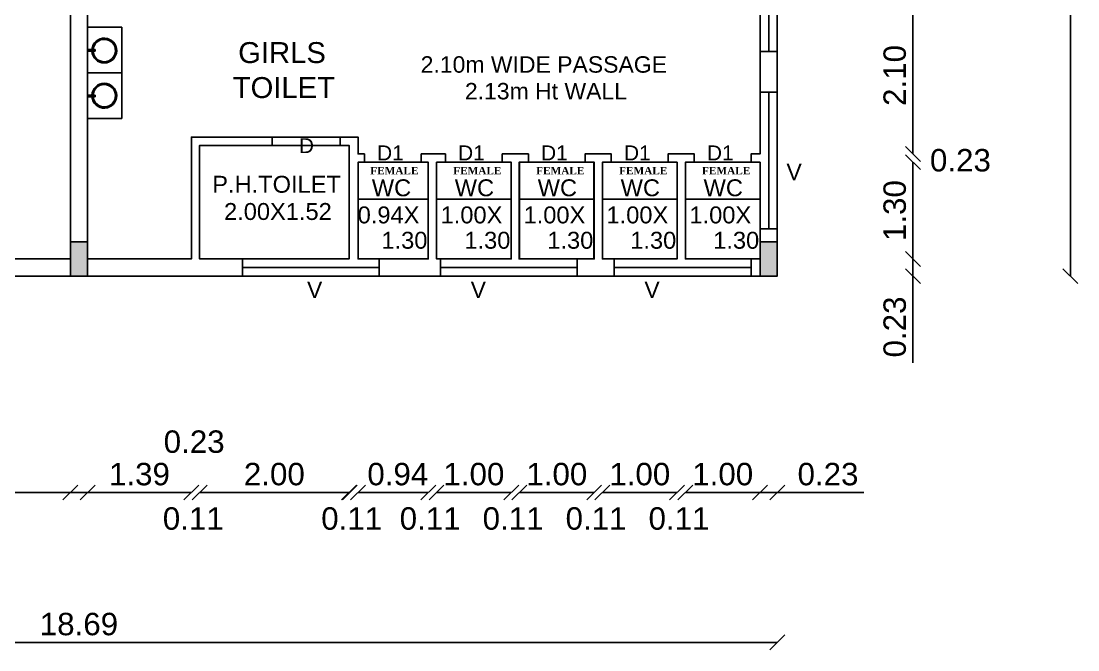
# Model space of a CAD drawing. Header units: metres. Extents: x -7227 to 737, y -45 to 4679.
# Drawn here: x 618.22 to 632.36, y -10.03 to -1.62 of the extents above; entities that cross this region are included whole.
import ezdxf

# ---------------------------------------------------------------- set-up
doc = ezdxf.new("R2010")
doc.units = ezdxf.units.M
doc.header["$LTSCALE"] = 0.2
doc.header["$MEASUREMENT"] = 0
for name, color, linetype in [('BLK_1_FLR_0_BLT_UP_AREA', 26, 'Continuous'), ('BLK_1_FLR_0_CARPET_AREA', 10, 'Continuous'), ('BLK_1_FLR_0_REGULAR_ROOM_5', 117, 'Continuous'), ('BLK_1_FLR_0_SP_WC', 233, 'Continuous'), ('BLK_1_FLR_0_WASH', 1, 'Continuous'), ('BLK_1_FLR_0_WATER_CLOSET', 213, 'Continuous'), ('TOILET_VENTILATION', 6, 'Continuous')]:
    doc.layers.add(name, color=color, linetype=linetype)
doc.layers.add('line', color=7, linetype='Continuous', lineweight=25)
doc.styles.add('ld', font='arial.ttf', dxfattribs={"height": 0.3})
doc.styles.get("Standard").update_dxf_attribs({"font": 'arial.ttf', "height": 0.3})
doc.styles.add('style2', font='arial.ttf', dxfattribs={"height": 60})
doc.styles.add('style3', font='timesbd.ttf', dxfattribs={"height": 0.5})
doc.dimstyles.new('DCR', dxfattribs={"dimtxt": 0.3, "dimasz": 0.2, "dimexe": 0.025, "dimexo": 0, "dimgap": 0.09, "dimtad": 1, "dimzin": 0, "dimdsep": 46, "dimtxsty": 'Standard', "dimblk": 'OBLIQUE', "dimcen": 0.09, "dimadec": 0, "dimazin": 0, "dimtfac": 1, "dimtofl": 0, "dimtmove": 0, "dimatfit": 3, "dimfxl": 0, "dimtolj": 1, "dimtzin": 0, "dimarcsym": 0})

# ---------------------------------------------------------------- blocks, each defined once
blk = doc.blocks.new('_OBLIQUE')
at = {"layer": 'line', "color": 0, "linetype": 'ByBlock', "lineweight": -2}
blk.add_line((-0.5, -0.5), (0.5, 0.5), dxfattribs=at)
blk = doc.blocks.new('*D120')
at = {"color": 0, "lineweight": -2}
blk.add_line((628.336, -9.926), (609.646, -9.926), dxfattribs=at)
at = {"layer": 'Defpoints', "color": 0}
for p in [(609.646, -5.027), (628.336, -5.027), (609.646, -9.926)]:
    blk.add_point(p, dxfattribs=at)
at = {"color": 0, "lineweight": -2, "xscale": 0.2, "yscale": 0.2, "zscale": 0.2, "rotation": 180}
blk.add_blockref('_OBLIQUE', (609.646, -9.926), dxfattribs=at)
at = {"color": 0, "lineweight": -2, "xscale": 0.2, "yscale": 0.2, "zscale": 0.2}
blk.add_blockref('_OBLIQUE', (628.336, -9.926), dxfattribs=at)
at = {"color": 0, "insert": (618.991, -9.683), "char_height": 0.3, "attachment_point": 5}
blk.add_mtext('\\A1;18.69', dxfattribs=at)
blk = doc.blocks.new('*D146')
at = {"color": 0, "lineweight": -2}
blk.add_line((609.876, -7.921), (618.876, -7.921), dxfattribs=at)
at = {"layer": 'Defpoints', "color": 0}
for p in [(609.876, -4.797), (618.876, -4.797), (618.876, -7.921)]:
    blk.add_point(p, dxfattribs=at)
at = {"color": 0, "lineweight": -2, "xscale": 0.2, "yscale": 0.2, "zscale": 0.2, "rotation": 180}
blk.add_blockref('_OBLIQUE', (609.876, -7.921), dxfattribs=at)
at = {"color": 0, "lineweight": -2, "xscale": 0.2, "yscale": 0.2, "zscale": 0.2}
blk.add_blockref('_OBLIQUE', (618.876, -7.921), dxfattribs=at)
at = {"color": 0, "insert": (614.376, -7.677), "char_height": 0.3, "attachment_point": 5}
blk.add_mtext('\\A1;9.00', dxfattribs=at)
blk = doc.blocks.new('*D226')
at = {"color": 0, "lineweight": -2}
blk.add_line((620.606, -7.921), (622.606, -7.921), dxfattribs=at)
at = {"layer": 'Defpoints', "color": 0}
for p in [(620.606, -4.797), (622.606, -4.797), (622.606, -7.921)]:
    blk.add_point(p, dxfattribs=at)
at = {"color": 0, "lineweight": -2, "xscale": 0.2, "yscale": 0.2, "zscale": 0.2, "rotation": 180}
blk.add_blockref('_OBLIQUE', (620.606, -7.921), dxfattribs=at)
at = {"color": 0, "lineweight": -2, "xscale": 0.2, "yscale": 0.2, "zscale": 0.2}
blk.add_blockref('_OBLIQUE', (622.606, -7.921), dxfattribs=at)
at = {"color": 0, "insert": (621.606, -7.677), "char_height": 0.3, "attachment_point": 5}
blk.add_mtext('\\A1;2.00', dxfattribs=at)
blk = doc.blocks.new('*D147')
at = {"color": 0, "lineweight": -2}
blk.add_line((623.776, -7.921), (624.776, -7.921), dxfattribs=at)
at = {"layer": 'Defpoints', "color": 0}
for p in [(623.776, -4.797), (624.776, -4.797), (624.776, -7.921)]:
    blk.add_point(p, dxfattribs=at)
at = {"color": 0, "lineweight": -2, "xscale": 0.2, "yscale": 0.2, "zscale": 0.2, "rotation": 180}
blk.add_blockref('_OBLIQUE', (623.776, -7.921), dxfattribs=at)
at = {"color": 0, "lineweight": -2, "xscale": 0.2, "yscale": 0.2, "zscale": 0.2}
blk.add_blockref('_OBLIQUE', (624.776, -7.921), dxfattribs=at)
at = {"color": 0, "insert": (624.276, -7.677), "char_height": 0.3, "attachment_point": 5}
blk.add_mtext('\\A1;1.00', dxfattribs=at)
blk = doc.blocks.new('*D148')
at = {"color": 0, "lineweight": -2}
blk.add_line((624.886, -7.921), (625.886, -7.921), dxfattribs=at)
at = {"layer": 'Defpoints', "color": 0}
for p in [(624.886, -4.797), (625.886, -4.797), (625.886, -7.921)]:
    blk.add_point(p, dxfattribs=at)
at = {"color": 0, "lineweight": -2, "xscale": 0.2, "yscale": 0.2, "zscale": 0.2, "rotation": 180}
blk.add_blockref('_OBLIQUE', (624.886, -7.921), dxfattribs=at)
at = {"color": 0, "lineweight": -2, "xscale": 0.2, "yscale": 0.2, "zscale": 0.2}
blk.add_blockref('_OBLIQUE', (625.886, -7.921), dxfattribs=at)
at = {"color": 0, "insert": (625.386, -7.677), "char_height": 0.3, "attachment_point": 5}
blk.add_mtext('\\A1;1.00', dxfattribs=at)
blk = doc.blocks.new('*D149')
at = {"color": 0, "lineweight": -2}
blk.add_line((625.996, -7.921), (626.996, -7.921), dxfattribs=at)
at = {"layer": 'Defpoints', "color": 0}
for p in [(625.996, -4.797), (626.996, -4.797), (626.996, -7.921)]:
    blk.add_point(p, dxfattribs=at)
at = {"color": 0, "lineweight": -2, "xscale": 0.2, "yscale": 0.2, "zscale": 0.2, "rotation": 180}
blk.add_blockref('_OBLIQUE', (625.996, -7.921), dxfattribs=at)
at = {"color": 0, "lineweight": -2, "xscale": 0.2, "yscale": 0.2, "zscale": 0.2}
blk.add_blockref('_OBLIQUE', (626.996, -7.921), dxfattribs=at)
at = {"color": 0, "insert": (626.496, -7.677), "char_height": 0.3, "attachment_point": 5}
blk.add_mtext('\\A1;1.00', dxfattribs=at)
blk = doc.blocks.new('*D154')
at = {"color": 0, "lineweight": -2}
blk.add_line((618.876, -7.921), (619.106, -7.921), dxfattribs=at)
at = {"layer": 'Defpoints', "color": 0}
for p in [(618.876, -4.797), (619.106, -4.797), (619.106, -7.921)]:
    blk.add_point(p, dxfattribs=at)
at = {"color": 0, "lineweight": -2, "xscale": 0.2, "yscale": 0.2, "zscale": 0.2, "rotation": 180}
blk.add_blockref('_OBLIQUE', (618.876, -7.921), dxfattribs=at)
at = {"color": 0, "lineweight": -2, "xscale": 0.2, "yscale": 0.2, "zscale": 0.2}
blk.add_blockref('_OBLIQUE', (619.106, -7.921), dxfattribs=at)
at = {"color": 0, "insert": (620.533, -7.243), "char_height": 0.3, "attachment_point": 5}
blk.add_mtext('\\A1;0.23', dxfattribs=at)
blk = doc.blocks.new('*D156')
at = {"color": 0, "lineweight": -2}
for p, q in [((628.106, -7.921), (628.336, -7.921)), ((628.336, -7.921), (629.495, -7.921))]:
    blk.add_line(p, q, dxfattribs=at)
at = {"layer": 'Defpoints', "color": 0}
for p in [(628.106, -4.797), (628.336, -4.797), (628.336, -7.921)]:
    blk.add_point(p, dxfattribs=at)
at = {"color": 0, "lineweight": -2, "xscale": 0.2, "yscale": 0.2, "zscale": 0.2, "rotation": 180}
blk.add_blockref('_OBLIQUE', (628.106, -7.921), dxfattribs=at)
at = {"color": 0, "lineweight": -2, "xscale": 0.2, "yscale": 0.2, "zscale": 0.2}
blk.add_blockref('_OBLIQUE', (628.336, -7.921), dxfattribs=at)
at = {"color": 0, "insert": (629.015, -7.677), "char_height": 0.3, "attachment_point": 5}
blk.add_mtext('\\A1;0.23', dxfattribs=at)
blk = doc.blocks.new('*D227')
at = {"color": 0, "lineweight": -2}
blk.add_line((628.106, -7.921), (627.106, -7.921), dxfattribs=at)
at = {"layer": 'Defpoints', "color": 0}
for p in [(627.106, -4.797), (628.106, -4.797), (627.106, -7.921)]:
    blk.add_point(p, dxfattribs=at)
at = {"color": 0, "lineweight": -2, "xscale": 0.2, "yscale": 0.2, "zscale": 0.2}
for p, rotation in [((627.106, -7.921), 180.0000000000521), ((628.106, -7.921), 5.21183e-11)]:
    blk.add_blockref('_OBLIQUE', p, dxfattribs=dict(at, rotation=rotation))
at = {"color": 0, "insert": (627.606, -7.677), "char_height": 0.3, "attachment_point": 5}
blk.add_mtext('\\A1;1.00', dxfattribs=at)
blk = doc.blocks.new('*D228')
at = {"color": 0, "lineweight": -2}
for p, q in [((626.996, -7.921), (626.796, -7.921)), ((627.106, -7.921), (627.306, -7.921))]:
    blk.add_line(p, q, dxfattribs=at)
at = {"layer": 'Defpoints', "color": 0}
for p in [(626.996, -4.797), (627.106, -4.797), (626.996, -7.921)]:
    blk.add_point(p, dxfattribs=at)
at = {"color": 0, "lineweight": -2, "xscale": 0.2, "yscale": 0.2, "zscale": 0.2}
blk.add_blockref('_OBLIQUE', (626.996, -7.921), dxfattribs=at)
at = {"color": 0, "lineweight": -2, "xscale": 0.2, "yscale": 0.2, "zscale": 0.2, "rotation": 180}
blk.add_blockref('_OBLIQUE', (627.106, -7.921), dxfattribs=at)
at = {"color": 0, "insert": (627.021, -8.271), "char_height": 0.3, "attachment_point": 5}
blk.add_mtext('\\A1;0.11', dxfattribs=at)
blk = doc.blocks.new('*D157')
at = {"color": 0, "lineweight": -2}
for p, q in [((625.886, -7.921), (625.686, -7.921)), ((625.996, -7.921), (626.196, -7.921))]:
    blk.add_line(p, q, dxfattribs=at)
at = {"layer": 'Defpoints', "color": 0}
for p in [(625.886, -4.797), (625.996, -4.797), (625.886, -7.921)]:
    blk.add_point(p, dxfattribs=at)
at = {"color": 0, "lineweight": -2, "xscale": 0.2, "yscale": 0.2, "zscale": 0.2}
blk.add_blockref('_OBLIQUE', (625.886, -7.921), dxfattribs=at)
at = {"color": 0, "lineweight": -2, "xscale": 0.2, "yscale": 0.2, "zscale": 0.2, "rotation": 180}
blk.add_blockref('_OBLIQUE', (625.996, -7.921), dxfattribs=at)
at = {"color": 0, "insert": (625.911, -8.271), "char_height": 0.3, "attachment_point": 5}
blk.add_mtext('\\A1;0.11', dxfattribs=at)
blk = doc.blocks.new('*D158')
at = {"color": 0, "lineweight": -2}
for p, q in [((624.776, -7.921), (624.576, -7.921)), ((624.886, -7.921), (625.086, -7.921))]:
    blk.add_line(p, q, dxfattribs=at)
at = {"layer": 'Defpoints', "color": 0}
for p in [(624.776, -4.797), (624.886, -4.797), (624.776, -7.921)]:
    blk.add_point(p, dxfattribs=at)
at = {"color": 0, "lineweight": -2, "xscale": 0.2, "yscale": 0.2, "zscale": 0.2}
blk.add_blockref('_OBLIQUE', (624.776, -7.921), dxfattribs=at)
at = {"color": 0, "lineweight": -2, "xscale": 0.2, "yscale": 0.2, "zscale": 0.2, "rotation": 180}
blk.add_blockref('_OBLIQUE', (624.886, -7.921), dxfattribs=at)
at = {"color": 0, "insert": (624.801, -8.271), "char_height": 0.3, "attachment_point": 5}
blk.add_mtext('\\A1;0.11', dxfattribs=at)
blk = doc.blocks.new('*D159')
at = {"color": 0, "lineweight": -2}
for p, q in [((623.666, -7.921), (623.466, -7.921)), ((623.776, -7.921), (623.976, -7.921))]:
    blk.add_line(p, q, dxfattribs=at)
at = {"layer": 'Defpoints', "color": 0}
for p in [(623.666, -4.797), (623.776, -4.797), (623.666, -7.921)]:
    blk.add_point(p, dxfattribs=at)
at = {"color": 0, "lineweight": -2, "xscale": 0.2, "yscale": 0.2, "zscale": 0.2}
blk.add_blockref('_OBLIQUE', (623.666, -7.921), dxfattribs=at)
at = {"color": 0, "lineweight": -2, "xscale": 0.2, "yscale": 0.2, "zscale": 0.2, "rotation": 180}
blk.add_blockref('_OBLIQUE', (623.776, -7.921), dxfattribs=at)
at = {"color": 0, "insert": (623.691, -8.271), "char_height": 0.3, "attachment_point": 5}
blk.add_mtext('\\A1;0.11', dxfattribs=at)
blk = doc.blocks.new('*D229')
at = {"color": 0, "lineweight": -2}
blk.add_line((623.666, -7.921), (622.726, -7.921), dxfattribs=at)
at = {"layer": 'Defpoints', "color": 0}
for p in [(622.726, -4.797), (623.666, -4.797), (622.726, -7.921)]:
    blk.add_point(p, dxfattribs=at)
at = {"color": 0, "lineweight": -2, "xscale": 0.2, "yscale": 0.2, "zscale": 0.2}
for p, rotation in [((622.726, -7.921), 180.0000000000277), ((623.666, -7.921), 2.77378e-11)]:
    blk.add_blockref('_OBLIQUE', p, dxfattribs=dict(at, rotation=rotation))
at = {"color": 0, "insert": (623.258, -7.677), "char_height": 0.3, "attachment_point": 5}
blk.add_mtext('\\A1;0.94', dxfattribs=at)
blk = doc.blocks.new('*D160')
at = {"color": 0, "lineweight": -2}
for p, q in [((622.616, -7.921), (622.416, -7.921)), ((622.726, -7.921), (622.926, -7.921))]:
    blk.add_line(p, q, dxfattribs=at)
at = {"layer": 'Defpoints', "color": 0}
for p in [(622.616, -4.797), (622.726, -4.797), (622.616, -7.921)]:
    blk.add_point(p, dxfattribs=at)
at = {"color": 0, "lineweight": -2, "xscale": 0.2, "yscale": 0.2, "zscale": 0.2}
blk.add_blockref('_OBLIQUE', (622.616, -7.921), dxfattribs=at)
at = {"color": 0, "lineweight": -2, "xscale": 0.2, "yscale": 0.2, "zscale": 0.2, "rotation": 180}
blk.add_blockref('_OBLIQUE', (622.726, -7.921), dxfattribs=at)
at = {"color": 0, "insert": (622.641, -8.271), "char_height": 0.3, "attachment_point": 5}
blk.add_mtext('\\A1;0.11', dxfattribs=at)
blk = doc.blocks.new('*D232')
at = {"color": 0, "lineweight": -2}
blk.add_line((630.152, -3.392), (630.152, -1.292), dxfattribs=at)
at = {"layer": 'Defpoints', "color": 0}
for p in [(628.106, -1.292), (630.152, -1.292), (628.106, -3.392)]:
    blk.add_point(p, dxfattribs=at)
at = {"color": 0, "lineweight": -2, "xscale": 0.2, "yscale": 0.2, "zscale": 0.2}
for p, rotation in [((630.152, -1.292), 90), ((630.152, -3.392), 270)]:
    blk.add_blockref('_OBLIQUE', p, dxfattribs=dict(at, rotation=rotation))
at = {"color": 0, "insert": (629.909, -2.342), "char_height": 0.3, "attachment_point": 5, "rotation": 90}
blk.add_mtext('\\A1;2.10', dxfattribs=at)
blk = doc.blocks.new('*D233')
at = {"color": 0, "lineweight": -2}
blk.add_line((630.152, -4.797), (630.152, -3.502), dxfattribs=at)
at = {"layer": 'Defpoints', "color": 0}
for p in [(628.106, -3.502), (630.152, -3.502), (628.106, -4.797)]:
    blk.add_point(p, dxfattribs=at)
at = {"color": 0, "lineweight": -2, "xscale": 0.2, "yscale": 0.2, "zscale": 0.2}
for p, rotation in [((630.152, -3.502), 90), ((630.152, -4.797), 270)]:
    blk.add_blockref('_OBLIQUE', p, dxfattribs=dict(at, rotation=rotation))
at = {"color": 0, "insert": (629.909, -4.15), "char_height": 0.3, "attachment_point": 5, "rotation": 90}
blk.add_mtext('\\A1;1.30', dxfattribs=at)
blk = doc.blocks.new('*D162')
at = {"color": 0, "lineweight": -2}
for p, q in [((630.152, -4.797), (630.152, -5.027)), ((630.152, -5.027), (630.152, -6.187))]:
    blk.add_line(p, q, dxfattribs=at)
at = {"layer": 'Defpoints', "color": 0}
for p in [(628.106, -4.797), (628.106, -5.027), (630.152, -5.027)]:
    blk.add_point(p, dxfattribs=at)
at = {"color": 0, "lineweight": -2, "xscale": 0.2, "yscale": 0.2, "zscale": 0.2}
for p, rotation in [((630.152, -4.797), 90), ((630.152, -5.027), 270)]:
    blk.add_blockref('_OBLIQUE', p, dxfattribs=dict(at, rotation=rotation))
at = {"color": 0, "insert": (629.909, -5.707), "char_height": 0.3, "attachment_point": 5, "rotation": 90}
blk.add_mtext('\\A1;0.23', dxfattribs=at)
blk = doc.blocks.new('*D59')
at = {"color": 0, "lineweight": -2}
for p, q in [((620.496, -7.921), (620.296, -7.921)), ((620.606, -7.921), (620.806, -7.921))]:
    blk.add_line(p, q, dxfattribs=at)
at = {"layer": 'Defpoints', "color": 0}
for p in [(620.496, -4.797), (620.606, -4.797), (620.496, -7.921)]:
    blk.add_point(p, dxfattribs=at)
at = {"color": 0, "lineweight": -2, "xscale": 0.2, "yscale": 0.2, "zscale": 0.2}
blk.add_blockref('_OBLIQUE', (620.496, -7.921), dxfattribs=at)
at = {"color": 0, "lineweight": -2, "xscale": 0.2, "yscale": 0.2, "zscale": 0.2, "rotation": 180}
blk.add_blockref('_OBLIQUE', (620.606, -7.921), dxfattribs=at)
at = {"color": 0, "insert": (620.521, -8.271), "char_height": 0.3, "attachment_point": 5}
blk.add_mtext('\\A1;0.11', dxfattribs=at)
blk = doc.blocks.new('*D60')
at = {"color": 0, "lineweight": -2}
blk.add_line((620.496, -7.921), (619.106, -7.921), dxfattribs=at)
at = {"layer": 'Defpoints', "color": 0}
for p in [(619.106, -4.797), (620.496, -4.797), (619.106, -7.921)]:
    blk.add_point(p, dxfattribs=at)
at = {"color": 0, "lineweight": -2, "xscale": 0.2, "yscale": 0.2, "zscale": 0.2, "rotation": 180}
blk.add_blockref('_OBLIQUE', (619.106, -7.921), dxfattribs=at)
at = {"color": 0, "lineweight": -2, "xscale": 0.2, "yscale": 0.2, "zscale": 0.2}
blk.add_blockref('_OBLIQUE', (620.496, -7.921), dxfattribs=at)
at = {"color": 0, "insert": (619.801, -7.677), "char_height": 0.3, "attachment_point": 5}
blk.add_mtext('\\A1;1.39', dxfattribs=at)
blk = doc.blocks.new('*D252')
at = {"color": 0, "lineweight": -2}
blk.add_line((632.259, 4.348), (632.259, -5.027), dxfattribs=at)
at = {"layer": 'Defpoints', "color": 0}
for p in [(628.106, 4.348), (628.336, -5.027), (632.259, -5.027)]:
    blk.add_point(p, dxfattribs=at)
at = {"color": 0, "lineweight": -2, "xscale": 0.2, "yscale": 0.2, "zscale": 0.2}
for p, rotation in [((632.259, 4.348), 90), ((632.259, -5.027), 270)]:
    blk.add_blockref('_OBLIQUE', p, dxfattribs=dict(at, rotation=rotation))
at = {"color": 0, "insert": (632.015, -0.34), "char_height": 0.3, "attachment_point": 5, "rotation": 90}
blk.add_mtext('\\A1;9.38', dxfattribs=at)

msp = doc.modelspace()

# ---------------------------------------------------------------- hatches: boundary and pattern name
h = msp.add_hatch(color=256)
h.dxf.hatch_style = 1
h.paths.add_polyline_path([(577.846, 14.665), (577.616, 14.665), (577.616, 14.205), (577.846, 14.205)])
h.paths.add_polyline_path([(585.576, 14.665), (585.346, 14.665), (585.346, 14.205), (585.576, 14.205)])
h.paths.add_polyline_path([(577.846, 7.038), (577.616, 7.038), (577.616, 6.578), (577.846, 6.578)])
h.paths.add_polyline_path([(585.346, 6.578), (585.576, 6.578), (585.576, 7.038), (585.346, 7.038)])
h.paths.add_polyline_path([(594.716, 14.205), (594.946, 14.205), (594.946, 14.665), (594.716, 14.665)])
h.paths.add_polyline_path([(594.946, 7.038), (594.716, 7.038), (594.716, 6.578), (594.946, 6.578)])
h.paths.add_polyline_path([(604.24, 14.665), (604.01, 14.665), (604.01, 14.205), (604.24, 14.205)])
h.paths.add_polyline_path([(604.515, 14.665), (604.285, 14.665), (604.285, 14.205), (604.515, 14.205)])
h.paths.add_polyline_path([(604.285, 6.578), (604.515, 6.578), (604.515, 7.038), (604.285, 7.038)])
h.paths.add_polyline_path([(604.01, 6.578), (604.24, 6.578), (604.24, 7.038), (604.01, 7.038)])
h.paths.add_polyline_path([(609.876, 14.665), (609.646, 14.665), (609.646, 14.205), (609.876, 14.205)])
h.paths.add_polyline_path([(609.876, 7.038), (609.646, 7.038), (609.646, 6.578), (609.876, 6.578)])
h.paths.add_polyline_path([(614.491, 7.038), (614.261, 7.038), (614.261, 6.578), (614.491, 6.578)])
h.paths.add_polyline_path([(614.491, 14.665), (614.261, 14.665), (614.261, 14.205), (614.491, 14.205)])
h.paths.add_polyline_path([(618.876, 14.205), (619.106, 14.205), (619.106, 14.665), (618.876, 14.665)])
h.paths.add_polyline_path([(618.876, 6.578), (619.106, 6.578), (619.106, 7.038), (618.876, 7.038)])
h.paths.add_polyline_path([(628.106, 6.578), (628.336, 6.578), (628.336, 7.038), (628.106, 7.038)])
h.paths.add_polyline_path([(623.491, 6.578), (623.721, 6.578), (623.721, 7.038), (623.491, 7.038)])
h.paths.add_polyline_path([(628.336, 14.665), (628.106, 14.665), (628.106, 14.205), (628.336, 14.205)])
h.paths.add_polyline_path([(623.721, 14.665), (623.491, 14.665), (623.491, 14.205), (623.721, 14.205)])
h.paths.add_polyline_path([(628.106, 4.118), (628.336, 4.118), (628.336, 4.578), (628.106, 4.578)])
h.paths.add_polyline_path([(619.106, -4.567), (618.876, -4.567), (618.876, -5.027), (619.106, -5.027)])
h.paths.add_polyline_path([(619.106, 4.578), (618.876, 4.578), (618.876, 4.118), (619.106, 4.118)])
h.paths.add_polyline_path([(609.876, 4.578), (609.646, 4.578), (609.646, 4.118), (609.876, 4.118)])
h.paths.add_polyline_path([(609.876, -4.567), (609.646, -4.567), (609.646, -5.027), (609.876, -5.027)])
h.paths.add_polyline_path([(594.716, 4.118), (594.946, 4.118), (594.946, 4.578), (594.716, 4.578)])
h.paths.add_polyline_path([(594.716, -5.027), (594.946, -5.027), (594.946, -4.567), (594.716, -4.567)])
h.paths.add_polyline_path([(585.576, -4.567), (585.346, -4.567), (585.346, -5.027), (585.576, -5.027)])
h.paths.add_polyline_path([(585.346, 4.118), (585.576, 4.118), (585.576, 4.578), (585.346, 4.578)])
h.paths.add_polyline_path([(577.846, 4.578), (577.616, 4.578), (577.616, 4.118), (577.846, 4.118)])
h.paths.add_polyline_path([(577.846, -4.567), (577.616, -4.567), (577.616, -5.027), (577.846, -5.027)])
h = msp.add_hatch(color=256)
h.dxf.hatch_style = 1
h.paths.add_polyline_path([(619.106, -1.995), (619.208, -1.995), (619.208, -2.016), (619.106, -2.016)])
h.paths.add_polyline_path([(619.106, -2.606), (619.208, -2.606), (619.208, -2.627), (619.106, -2.627)])
h = msp.add_hatch(color=256)
h.dxf.hatch_style = 1
h.paths.add_polyline_path([(628.336, -4.567), (628.106, -4.567), (628.106, -5.027), (628.336, -5.027)])

# ---------------------------------------------------------------- linework, layer by layer
for p, q in [((628.336, 14.662), (628.336, -5.027)), ((618.876, 4.348), (618.876, -4.797)), ((628.221, -2.02), (628.221, -0.19)), ((619.106, -1.292), (619.106, -4.797)), ((628.106, -1.292), (628.106, -3.392)), ((619.106, -1.995), (619.208, -1.995)), ((619.106, -2.016), (619.208, -2.016)), ((619.208, -1.995), (619.208, -2.016)), ((628.106, -2.02), (628.336, -2.02)), ((619.106, -2.307), (619.564, -2.307)), ((619.106, -2.606), (619.208, -2.606)), ((619.106, -2.627), (619.208, -2.627)), ((619.208, -2.606), (619.208, -2.627)), ((628.106, -2.565), (628.336, -2.565)), ((628.221, -4.395), (628.221, -2.565)), ((620.496, -3.167), (620.496, -4.797)), ((622.726, -3.167), (620.496, -3.167)), ((621.576, -3.167), (621.576, -3.277)), ((622.486, -3.167), (622.486, -3.277)), ((622.726, -3.167), (622.726, -3.392)), ((620.606, -3.277), (620.606, -4.797)), ((621.576, -3.277), (620.606, -3.277)), ((622.606, -3.277), (622.486, -3.277)), ((622.606, -3.277), (622.606, -4.797)), ((622.811, -3.392), (622.726, -3.392)), ((622.811, -3.392), (622.811, -3.502)), ((623.895, -3.392), (623.571, -3.392)), ((623.571, -3.392), (623.571, -3.502)), ((623.895, -3.392), (623.895, -3.502)), ((625.005, -3.392), (624.655, -3.392)), ((624.655, -3.392), (624.655, -3.502)), ((625.005, -3.392), (625.005, -3.502)), ((626.115, -3.392), (625.765, -3.392)), ((625.765, -3.392), (625.765, -3.502)), ((626.115, -3.392), (626.115, -3.502)), ((627.225, -3.392), (626.875, -3.392)), ((626.875, -3.392), (626.875, -3.502)), ((627.225, -3.392), (627.225, -3.502)), ((628.106, -3.392), (627.985, -3.392)), ((627.985, -3.392), (627.985, -3.502)), ((622.726, -3.502), (622.726, -4.797)), ((623.666, -3.502), (622.726, -3.502)), ((623.666, -3.502), (623.666, -4.797)), ((624.776, -3.502), (623.776, -3.502)), ((623.776, -3.502), (623.776, -4.797)), ((624.776, -3.502), (624.776, -4.797)), ((625.886, -3.502), (624.886, -3.502)), ((624.886, -3.502), (624.886, -4.797)), ((625.886, -3.502), (625.886, -4.797)), ((626.996, -3.502), (625.996, -3.502)), ((625.996, -3.502), (625.996, -4.797)), ((626.996, -3.502), (626.996, -4.797)), ((627.106, -3.502), (627.106, -4.797)), ((628.106, -3.502), (627.106, -3.502)), ((628.106, -3.502), (628.106, -4.797)), ((628.106, -4.395), (628.336, -4.395)), ((618.876, -4.797), (614.491, -4.797)), ((620.496, -4.797), (619.106, -4.797)), ((622.606, -4.797), (620.606, -4.797)), ((621.178, -4.797), (621.178, -5.027)), ((623.666, -4.797), (622.726, -4.797)), ((623.008, -4.797), (623.008, -5.027)), ((624.776, -4.797), (623.776, -4.797)), ((623.83, -4.797), (623.83, -5.027)), ((625.886, -4.797), (624.886, -4.797)), ((625.66, -4.797), (625.66, -5.027)), ((626.996, -4.797), (625.996, -4.797)), ((626.155, -4.797), (626.155, -5.027)), ((628.106, -4.797), (627.106, -4.797)), ((627.985, -4.797), (627.985, -5.027)), ((623.008, -4.912), (621.178, -4.912)), ((625.66, -4.912), (623.83, -4.912)), ((627.985, -4.912), (626.155, -4.912)), ((628.336, -5.027), (609.646, -5.027))]:
    msp.add_line(p, q)
for points in [[(628.336, 14.662), (628.336, -5.027), (609.646, -5.027), (609.646, 4.348), (594.946, 4.348), (594.946, -5.027), (577.616, -5.027), (577.616, 14.662), (628.336, 14.662)], [(619.106, -1.696), (619.564, -1.696), (619.564, -2.917), (619.106, -2.917)], [(619.106, -1.696), (619.564, -1.696), (619.564, -2.307), (619.106, -2.307)], [(619.106, -5.027), (618.876, -5.027), (618.876, -4.567), (619.106, -4.567)], [(628.336, -5.027), (628.106, -5.027), (628.106, -4.567), (628.336, -4.567)]]:
    msp.add_lwpolyline(points, close=True)
for centre, radius, start, end in [((619.33, -2.009), 0.166, 182.5369, 175.1378), ((619.33, -2.009), 0.15, 182.8079, 174.6173), ((619.33, -2.613), 0.166, 185.0569, 177.6572), ((619.33, -2.613), 0.15, 185.5983, 177.407)]:
    msp.add_arc(centre, radius, start, end)
at = {"layer": 'BLK_1_FLR_0_BLT_UP_AREA', "color": 27}
msp.add_lwpolyline([(628.336, 14.662), (628.336, -5.027), (609.646, -5.027), (609.646, 4.348), (594.946, 4.348), (594.946, -5.027), (577.616, -5.027), (577.616, 14.662), (628.336, 14.662)], close=True, dxfattribs=at)
at = {"layer": 'BLK_1_FLR_0_CARPET_AREA', "color": 27}
for points in [[(614.491, -4.797), (618.876, -4.797), (618.876, -4.567), (618.876, 4.348)], [(619.106, -1.292), (619.106, -4.797), (620.496, -4.797), (620.496, -3.167), (621.576, -3.167), (621.576, -3.277), (620.606, -3.277), (620.606, -4.797), (622.606, -4.797), (622.606, -3.277), (622.486, -3.277), (622.486, -3.167), (622.726, -3.167), (622.726, -3.392), (622.811, -3.392), (622.811, -3.502), (622.726, -3.502), (622.726, -4.797), (623.666, -4.797), (623.666, -3.502), (623.571, -3.502), (623.571, -3.392), (623.895, -3.392), (623.895, -3.502), (623.776, -3.502), (623.776, -4.797), (624.776, -4.797), (624.776, -3.502), (624.655, -3.502), (624.655, -3.392), (625.005, -3.392), (625.005, -3.502), (624.886, -3.502), (624.886, -4.797), (625.886, -4.797), (625.886, -3.502), (625.765, -3.502), (625.765, -3.392), (626.115, -3.392), (626.115, -3.502), (625.996, -3.502), (625.996, -4.797), (626.996, -4.797), (626.996, -3.502), (626.875, -3.502), (626.875, -3.392), (627.225, -3.392), (627.225, -3.502), (627.106, -3.502), (627.106, -4.797), (628.106, -4.797), (628.106, -4.567), (628.106, -3.502), (627.985, -3.502), (627.985, -3.392), (628.106, -3.392), (628.106, -1.292)]]:
    msp.add_lwpolyline(points, dxfattribs=at)
at = {"layer": 'BLK_1_FLR_0_REGULAR_ROOM_5', "color": 3, "linetype": 'Continuous'}
msp.add_lwpolyline([(618.876, 4.348), (609.876, 4.348), (609.876, -4.797), (618.876, -4.797)], close=True, dxfattribs=at)
at = {"layer": 'BLK_1_FLR_0_SP_WC', "color": 233}
msp.add_lwpolyline([(622.606, -4.797), (622.606, -3.278), (620.606, -3.278), (620.606, -4.797)], close=True, dxfattribs=at)
at = {"layer": 'BLK_1_FLR_0_WASH', "color": 56}
for points in [[(622.726, -3.996), (623.666, -3.996), (623.666, -4.797), (622.726, -4.797)], [(623.776, -3.996), (624.776, -3.996), (624.776, -4.797), (623.776, -4.797)], [(624.886, -3.996), (625.886, -3.996), (625.886, -4.797), (624.886, -4.797)], [(625.996, -3.996), (626.996, -3.996), (626.996, -4.797), (625.996, -4.797)], [(627.106, -3.996), (628.106, -3.996), (628.106, -4.797), (627.106, -4.797)]]:
    msp.add_lwpolyline(points, close=True, dxfattribs=at)
at = {"layer": 'BLK_1_FLR_0_WASH', "color": 55}
for points in [[(622.726, -3.996), (623.666, -3.996), (623.666, -4.797), (622.726, -4.797)], [(623.776, -3.996), (624.776, -3.996), (624.776, -4.797), (623.776, -4.797)], [(624.886, -3.996), (625.886, -3.996), (625.886, -4.797), (624.886, -4.797)], [(625.996, -3.996), (626.996, -3.996), (626.996, -4.797), (625.996, -4.797)], [(627.106, -3.996), (628.106, -3.996), (628.106, -4.797), (627.106, -4.797)]]:
    msp.add_lwpolyline(points, close=True, dxfattribs=at)
at = {"layer": 'BLK_1_FLR_0_WASH', "color": 60}
for points in [[(622.726, -3.996), (623.666, -3.996), (623.666, -4.797), (622.726, -4.797)], [(623.776, -3.996), (624.776, -3.996), (624.776, -4.797), (623.776, -4.797)], [(624.886, -3.996), (625.886, -3.996), (625.886, -4.797), (624.886, -4.797)], [(625.996, -3.996), (626.996, -3.996), (626.996, -4.797), (625.996, -4.797)], [(627.106, -3.996), (628.106, -3.996), (628.106, -4.797), (627.106, -4.797)]]:
    msp.add_lwpolyline(points, close=True, dxfattribs=at)
at = {"layer": 'BLK_1_FLR_0_WATER_CLOSET', "color": 2}
for points in [[(623.666, -4.797), (623.666, -3.502), (622.726, -3.502), (622.726, -4.797)], [(624.776, -4.797), (624.776, -3.502), (623.776, -3.502), (623.776, -4.797)], [(625.886, -4.797), (625.886, -3.502), (624.886, -3.502), (624.886, -4.797)], [(626.996, -4.797), (626.996, -3.502), (625.996, -3.502), (625.996, -4.797)], [(628.106, -4.797), (628.106, -3.502), (627.106, -3.502), (627.106, -4.797)]]:
    msp.add_lwpolyline(points, close=True, dxfattribs=at)
at = {"layer": 'TOILET_VENTILATION'}
for points in [[(623.666, -4.797), (623.666, -3.502), (622.726, -3.502), (622.726, -4.797)], [(624.776, -4.797), (624.776, -3.502), (623.776, -3.502), (623.776, -4.797)], [(625.882, -4.797), (625.882, -3.502), (624.882, -3.502), (624.882, -4.797)], [(626.996, -4.797), (626.996, -3.502), (625.996, -3.502), (625.996, -4.797)], [(628.106, -4.797), (628.106, -3.502), (627.106, -3.502), (627.106, -4.797)]]:
    msp.add_lwpolyline(points, close=True, dxfattribs=at)

# ---------------------------------------------------------------- texts
at = {"color": 7, "style": 'ld'}
for s, p in [('GIRLS', (621.122, -2.176)), ('TOILET', (621.049, -2.644))]:
    msp.add_text(s, height=0.28, dxfattribs=at).set_placement(p)
at = {"color": 7}
for s, height, p in [('2.10m WIDE PASSAGE', 0.22, (623.564, -2.305)), ('2.13m Ht WALL', 0.22, (624.156, -2.662)), ('2.00X1.52', 0.2263, (620.933, -4.275)), ('0.94X', 0.2263, (622.721, -4.321)), ('1.00X', 0.2263, (623.831, -4.321)), ('1.00X', 0.2263, (624.941, -4.321)), ('1.00X', 0.2263, (626.051, -4.321)), ('1.00X', 0.2263, (627.161, -4.321)), ('1.30', 0.2263, (623.039, -4.66)), ('1.30', 0.2263, (624.149, -4.66)), ('1.30', 0.2263, (625.259, -4.66)), ('1.30', 0.2263, (626.369, -4.66)), ('1.30', 0.2263, (627.479, -4.66))]:
    msp.add_text(s, height=height, dxfattribs=at).set_placement(p)
at = {"color": 151}
for s, p in [('P.H.TOILET', (620.775, -3.911)), ('WC', (622.91, -3.958)), ('WC', (624.02, -3.958)), ('WC', (625.13, -3.958)), ('WC', (626.24, -3.958)), ('WC', (627.35, -3.958))]:
    msp.add_text(s, height=0.2263, dxfattribs=at).set_placement(p)
at = {"attachment_point": 3, "style": 'style2'}
for s, insert, char_height in [('D', (622.136, -3.181), 0.2), ('D1', (623.338, -3.278), 0.2), ('D1', (624.422, -3.278), 0.2), ('D1', (625.532, -3.278), 0.2), ('D1', (626.642, -3.278), 0.2), ('D1', (627.752, -3.278), 0.2), ('V', (628.664, -3.523), 0.22), ('V', (622.248, -5.099), 0.22), ('V', (624.438, -5.099), 0.22), ('V', (626.763, -5.099), 0.22)]:
    msp.add_mtext_dynamic_manual_height_columns(s, width=5.66297, gutter_width=7.621, heights=[0], dxfattribs=dict(at, insert=insert, char_height=char_height))
at = {"insert": (630.787, -3.478), "char_height": 0.3, "attachment_point": 5}
msp.add_mtext('\\A1;0.23', dxfattribs=at)
at = {"layer": 'BLK_1_FLR_0_WATER_CLOSET', "color": 2, "lineweight": 20, "style": 'style3'}
for p in [(622.889, -3.666), (623.999, -3.666), (625.109, -3.666), (626.219, -3.666), (627.329, -3.666)]:
    msp.add_text('FEMALE', height=0.1, dxfattribs=at).set_placement(p)

# ---------------------------------------------------------------- dimensions: what is measured, and where the dimension line sits
dim = msp.add_linear_dim(base=(632.2586, -5.0274), p1=(628.1055, 4.3482), p2=(628.3355, -5.0274), angle=90, dimstyle='DCR', override={"dimse1": 1, "dimse2": 1, "dimfxl": 1.25, "dimarcsym": 2})
dim.commit()
dim.dimension.update_dxf_attribs({"geometry": '*D252', "text_midpoint": (632.0153, -0.3396)})
for p1, p2, distance, picture, middle in [((628.106, -3.392), (628.106, -1.292), -2.046, '*D232', (629.909, -2.342)), ((628.1055, -4.7974), (628.1055, -3.5018), -2.0465, '*D233', (629.9087, -4.1496)), ((609.876, -4.797), (618.876, -4.797), -3.123, '*D146', (614.376, -7.677)), ((620.606, -4.797), (622.606, -4.797), -3.123, '*D226', (621.606, -7.677)), ((623.776, -4.797), (624.776, -4.797), -3.123, '*D147', (624.276, -7.677)), ((624.886, -4.797), (625.886, -4.797), -3.123, '*D148', (625.386, -7.677)), ((625.996, -4.797), (626.996, -4.797), -3.123, '*D149', (626.496, -7.677)), ((628.106, -4.797), (627.106, -4.797), 3.123, '*D227', (627.606, -7.677)), ((628.106, -4.797), (628.336, -4.797), -3.123, '*D156', (629.015, -7.677)), ((628.106, -4.797), (628.106, -5.027), 2.046, '*D162', (629.909, -5.707))]:
    dim = msp.add_aligned_dim(p1=p1, p2=p2, distance=distance, dimstyle='DCR', override={"dimse1": 1, "dimse2": 1, "dimfxl": 1.25, "dimarcsym": 2})
    dim.commit()
    dim.dimension.update_dxf_attribs({"geometry": picture, "text_midpoint": middle})
for base, p1, p2, angle, picture, middle in [((619.106, -7.921), (618.876, -4.797), (619.106, -4.797), 0, '*D154', (620.533, -7.243)), ((620.496, -7.921), (620.606, -4.797), (620.496, -4.797), 180, '*D59', (620.521, -8.271)), ((622.616, -7.921), (622.726, -4.797), (622.616, -4.797), 180, '*D160', (622.641, -8.271)), ((622.726, -7.921), (623.666, -4.797), (622.726, -4.797), 180, '*D229', (623.258, -7.677)), ((623.666, -7.921), (623.776, -4.797), (623.666, -4.797), 180, '*D159', (623.691, -8.271)), ((624.776, -7.921), (624.886, -4.797), (624.776, -4.797), 180, '*D158', (624.801, -8.271)), ((625.886, -7.921), (625.996, -4.797), (625.886, -4.797), 180, '*D157', (625.911, -8.271)), ((626.996, -7.921), (627.106, -4.797), (626.996, -4.797), 180, '*D228', (627.021, -8.271))]:
    dim = msp.add_linear_dim(base=base, p1=p1, p2=p2, angle=angle, dimstyle='DCR', override={"dimse1": 1, "dimse2": 1, "dimtmove": 2, "dimfxl": 1.25, "dimarcsym": 2})
    dim.commit()
    dim.dimension.update_dxf_attribs({"geometry": picture, "text_midpoint": middle, "dimtype": 161})
for base, p1, p2, picture, middle in [((619.106, -7.921), (620.496, -4.797), (619.106, -4.797), '*D60', (619.801, -7.677)), ((609.646, -9.926), (628.336, -5.027), (609.646, -5.027), '*D120', (618.991, -9.683))]:
    dim = msp.add_linear_dim(base=base, p1=p1, p2=p2, dimstyle='DCR', override={"dimse1": 1, "dimse2": 1, "dimfxl": 1.25, "dimarcsym": 2})
    dim.commit()
    dim.dimension.update_dxf_attribs({"geometry": picture, "text_midpoint": middle})

doc.saveas('drawing.dxf')
